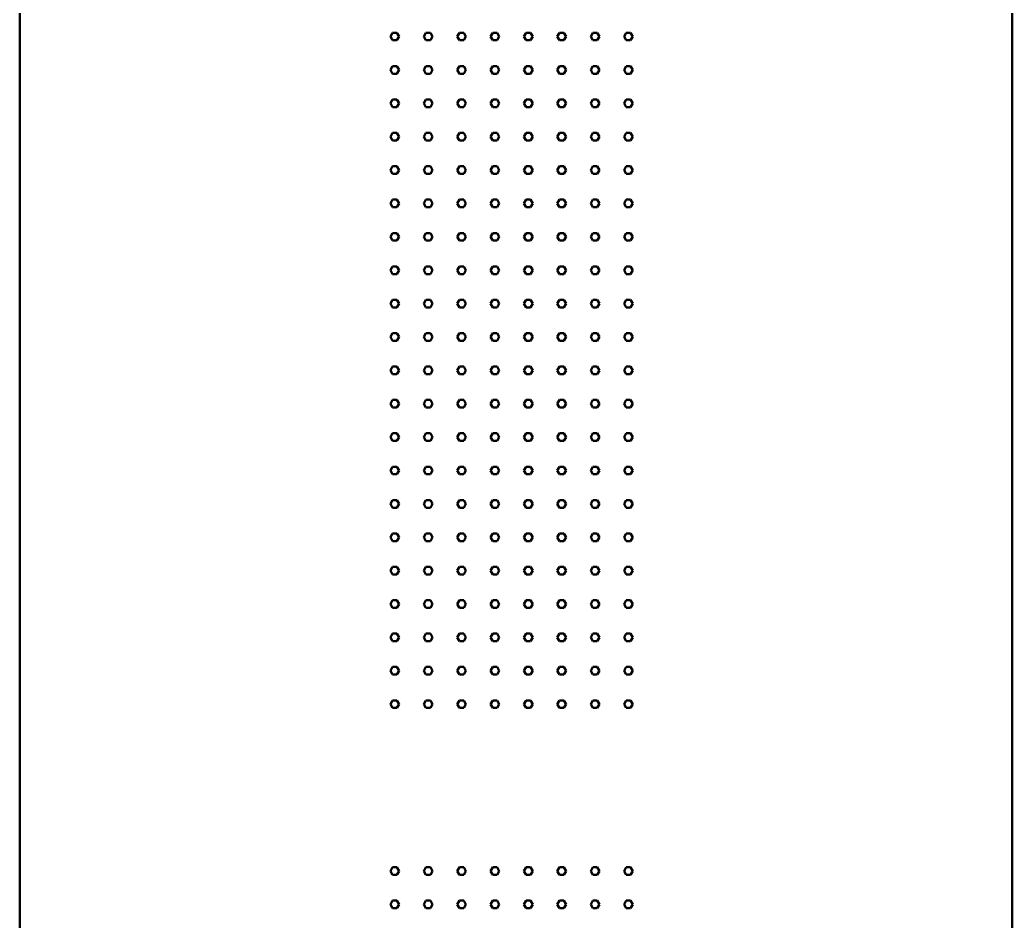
# Model space of a CAD drawing. Header units: millimetres. Extents: x 0 to 114, y -14 to 195.
# Drawn here: x 0 to 56.6, y 38.5 to 89.9 of the extents above; entities that cross this region are included whole.
import ezdxf

# ---------------------------------------------------------------- set-up
doc = ezdxf.new("R2010")
doc.units = ezdxf.units.MM
doc.layers.add('Visible (ANSI)', color=7, linetype='Continuous', lineweight=50)

msp = doc.modelspace()

# ---------------------------------------------------------------- linework, layer by layer
at = {"layer": 'Visible (ANSI)'}
for p, q in [((0, 10.298), (0, 194.422)), ((56.556, 194.422), (56.556, 10.298)), ((21.12, 88.927), (21.245, 89.143)), ((21.245, 88.711), (21.12, 88.927)), ((21.245, 89.143), (21.495, 89.143)), ((21.495, 89.143), (21.619, 88.927)), ((21.619, 88.927), (21.495, 88.711)), ((23.023, 88.927), (23.147, 89.143)), ((23.147, 88.711), (23.023, 88.927)), ((23.147, 89.143), (23.397, 89.143)), ((23.397, 89.143), (23.522, 88.927)), ((23.522, 88.927), (23.397, 88.711)), ((24.925, 88.927), (25.05, 89.143)), ((25.05, 88.711), (24.925, 88.927)), ((25.05, 89.143), (25.299, 89.143)), ((25.299, 89.143), (25.424, 88.927)), ((25.424, 88.927), (25.299, 88.711)), ((26.827, 88.927), (26.952, 89.143)), ((26.952, 88.711), (26.827, 88.927)), ((26.952, 89.143), (27.202, 89.143)), ((27.202, 89.143), (27.326, 88.927)), ((27.326, 88.927), (27.202, 88.711)), ((28.729, 88.927), (28.854, 89.143)), ((28.854, 88.711), (28.729, 88.927)), ((28.854, 89.143), (29.104, 89.143)), ((29.104, 89.143), (29.229, 88.927)), ((29.229, 88.927), (29.104, 88.711)), ((30.632, 88.927), (30.757, 89.143)), ((30.757, 88.711), (30.632, 88.927)), ((30.757, 89.143), (31.006, 89.143)), ((31.006, 89.143), (31.131, 88.927)), ((31.131, 88.927), (31.006, 88.711)), ((32.534, 88.927), (32.659, 89.143)), ((32.659, 88.711), (32.534, 88.927)), ((32.659, 89.143), (32.909, 89.143)), ((32.909, 89.143), (33.033, 88.927)), ((33.033, 88.927), (32.909, 88.711)), ((34.436, 88.927), (34.561, 89.143)), ((34.561, 88.711), (34.436, 88.927)), ((34.561, 89.143), (34.811, 89.143)), ((34.811, 89.143), (34.936, 88.927)), ((34.936, 88.927), (34.811, 88.711)), ((21.495, 88.711), (21.245, 88.711)), ((23.397, 88.711), (23.147, 88.711)), ((25.299, 88.711), (25.05, 88.711)), ((27.202, 88.711), (26.952, 88.711)), ((29.104, 88.711), (28.854, 88.711)), ((31.006, 88.711), (30.757, 88.711)), ((32.909, 88.711), (32.659, 88.711)), ((34.811, 88.711), (34.561, 88.711)), ((21.12, 87.025), (21.245, 87.241)), ((21.245, 87.241), (21.495, 87.241)), ((21.495, 87.241), (21.619, 87.025)), ((23.023, 87.025), (23.147, 87.241)), ((23.147, 87.241), (23.397, 87.241)), ((23.397, 87.241), (23.522, 87.025)), ((24.925, 87.025), (25.05, 87.241)), ((25.05, 87.241), (25.299, 87.241)), ((25.299, 87.241), (25.424, 87.025)), ((26.827, 87.025), (26.952, 87.241)), ((26.952, 87.241), (27.202, 87.241)), ((27.202, 87.241), (27.326, 87.025)), ((28.729, 87.025), (28.854, 87.241)), ((28.854, 87.241), (29.104, 87.241)), ((29.104, 87.241), (29.229, 87.025)), ((30.632, 87.025), (30.757, 87.241)), ((30.757, 87.241), (31.006, 87.241)), ((31.006, 87.241), (31.131, 87.025)), ((32.534, 87.025), (32.659, 87.241)), ((32.659, 87.241), (32.909, 87.241)), ((32.909, 87.241), (33.033, 87.025)), ((34.436, 87.025), (34.561, 87.241)), ((34.561, 87.241), (34.811, 87.241)), ((34.811, 87.241), (34.936, 87.025)), ((21.245, 86.808), (21.12, 87.025)), ((21.495, 86.808), (21.245, 86.808)), ((21.619, 87.025), (21.495, 86.808)), ((23.147, 86.808), (23.023, 87.025)), ((23.397, 86.808), (23.147, 86.808)), ((23.522, 87.025), (23.397, 86.808)), ((25.05, 86.808), (24.925, 87.025)), ((25.299, 86.808), (25.05, 86.808)), ((25.424, 87.025), (25.299, 86.808)), ((26.952, 86.808), (26.827, 87.025)), ((27.202, 86.808), (26.952, 86.808)), ((27.326, 87.025), (27.202, 86.808)), ((28.854, 86.808), (28.729, 87.025)), ((29.104, 86.808), (28.854, 86.808)), ((29.229, 87.025), (29.104, 86.808)), ((30.757, 86.808), (30.632, 87.025)), ((31.006, 86.808), (30.757, 86.808)), ((31.131, 87.025), (31.006, 86.808)), ((32.659, 86.808), (32.534, 87.025)), ((32.909, 86.808), (32.659, 86.808)), ((33.033, 87.025), (32.909, 86.808)), ((34.561, 86.808), (34.436, 87.025)), ((34.811, 86.808), (34.561, 86.808)), ((34.936, 87.025), (34.811, 86.808)), ((21.12, 85.122), (21.245, 85.338)), ((21.245, 84.906), (21.12, 85.122)), ((21.245, 85.338), (21.495, 85.338)), ((21.495, 84.906), (21.245, 84.906)), ((21.495, 85.338), (21.619, 85.122)), ((21.619, 85.122), (21.495, 84.906)), ((23.023, 85.122), (23.147, 85.338)), ((23.147, 84.906), (23.023, 85.122)), ((23.147, 85.338), (23.397, 85.338)), ((23.397, 84.906), (23.147, 84.906)), ((23.397, 85.338), (23.522, 85.122)), ((23.522, 85.122), (23.397, 84.906)), ((24.925, 85.122), (25.05, 85.338)), ((25.05, 84.906), (24.925, 85.122)), ((25.05, 85.338), (25.299, 85.338)), ((25.299, 84.906), (25.05, 84.906)), ((25.299, 85.338), (25.424, 85.122)), ((25.424, 85.122), (25.299, 84.906)), ((26.827, 85.122), (26.952, 85.338)), ((26.952, 84.906), (26.827, 85.122)), ((26.952, 85.338), (27.202, 85.338)), ((27.202, 84.906), (26.952, 84.906)), ((27.202, 85.338), (27.326, 85.122)), ((27.326, 85.122), (27.202, 84.906)), ((28.729, 85.122), (28.854, 85.338)), ((28.854, 84.906), (28.729, 85.122)), ((28.854, 85.338), (29.104, 85.338)), ((29.104, 84.906), (28.854, 84.906)), ((29.104, 85.338), (29.229, 85.122)), ((29.229, 85.122), (29.104, 84.906)), ((30.632, 85.122), (30.757, 85.338)), ((30.757, 84.906), (30.632, 85.122)), ((30.757, 85.338), (31.006, 85.338)), ((31.006, 84.906), (30.757, 84.906)), ((31.006, 85.338), (31.131, 85.122)), ((31.131, 85.122), (31.006, 84.906)), ((32.534, 85.122), (32.659, 85.338)), ((32.659, 84.906), (32.534, 85.122)), ((32.659, 85.338), (32.909, 85.338)), ((32.909, 84.906), (32.659, 84.906)), ((32.909, 85.338), (33.033, 85.122)), ((33.033, 85.122), (32.909, 84.906)), ((34.436, 85.122), (34.561, 85.338)), ((34.561, 84.906), (34.436, 85.122)), ((34.561, 85.338), (34.811, 85.338)), ((34.811, 84.906), (34.561, 84.906)), ((34.811, 85.338), (34.936, 85.122)), ((34.936, 85.122), (34.811, 84.906)), ((21.12, 83.22), (21.245, 83.436)), ((21.245, 83.004), (21.12, 83.22)), ((21.245, 83.436), (21.495, 83.436)), ((21.495, 83.436), (21.619, 83.22)), ((21.619, 83.22), (21.495, 83.004)), ((23.023, 83.22), (23.147, 83.436)), ((23.147, 83.004), (23.023, 83.22)), ((23.147, 83.436), (23.397, 83.436)), ((23.397, 83.436), (23.522, 83.22)), ((23.522, 83.22), (23.397, 83.004)), ((24.925, 83.22), (25.05, 83.436)), ((25.05, 83.004), (24.925, 83.22)), ((25.05, 83.436), (25.299, 83.436)), ((25.299, 83.436), (25.424, 83.22)), ((25.424, 83.22), (25.299, 83.004)), ((26.827, 83.22), (26.952, 83.436)), ((26.952, 83.004), (26.827, 83.22)), ((26.952, 83.436), (27.202, 83.436)), ((27.202, 83.436), (27.326, 83.22)), ((27.326, 83.22), (27.202, 83.004)), ((28.729, 83.22), (28.854, 83.436)), ((28.854, 83.004), (28.729, 83.22)), ((28.854, 83.436), (29.104, 83.436)), ((29.104, 83.436), (29.229, 83.22)), ((29.229, 83.22), (29.104, 83.004)), ((30.632, 83.22), (30.757, 83.436)), ((30.757, 83.004), (30.632, 83.22)), ((30.757, 83.436), (31.006, 83.436)), ((31.006, 83.436), (31.131, 83.22)), ((31.131, 83.22), (31.006, 83.004)), ((32.534, 83.22), (32.659, 83.436)), ((32.659, 83.004), (32.534, 83.22)), ((32.659, 83.436), (32.909, 83.436)), ((32.909, 83.436), (33.033, 83.22)), ((33.033, 83.22), (32.909, 83.004)), ((34.436, 83.22), (34.561, 83.436)), ((34.561, 83.004), (34.436, 83.22)), ((34.561, 83.436), (34.811, 83.436)), ((34.811, 83.436), (34.936, 83.22)), ((34.936, 83.22), (34.811, 83.004)), ((21.495, 83.004), (21.245, 83.004)), ((23.397, 83.004), (23.147, 83.004)), ((25.299, 83.004), (25.05, 83.004)), ((27.202, 83.004), (26.952, 83.004)), ((29.104, 83.004), (28.854, 83.004)), ((31.006, 83.004), (30.757, 83.004)), ((32.909, 83.004), (32.659, 83.004)), ((34.811, 83.004), (34.561, 83.004)), ((21.12, 81.318), (21.245, 81.534)), ((21.245, 81.534), (21.495, 81.534)), ((21.495, 81.534), (21.619, 81.318)), ((23.023, 81.318), (23.147, 81.534)), ((23.147, 81.534), (23.397, 81.534)), ((23.397, 81.534), (23.522, 81.318)), ((24.925, 81.318), (25.05, 81.534)), ((25.05, 81.534), (25.299, 81.534)), ((25.299, 81.534), (25.424, 81.318)), ((26.827, 81.318), (26.952, 81.534)), ((26.952, 81.534), (27.202, 81.534)), ((27.202, 81.534), (27.326, 81.318)), ((28.729, 81.318), (28.854, 81.534)), ((28.854, 81.534), (29.104, 81.534)), ((29.104, 81.534), (29.229, 81.318)), ((30.632, 81.318), (30.757, 81.534)), ((30.757, 81.534), (31.006, 81.534)), ((31.006, 81.534), (31.131, 81.318)), ((32.534, 81.318), (32.659, 81.534)), ((32.659, 81.534), (32.909, 81.534)), ((32.909, 81.534), (33.033, 81.318)), ((34.436, 81.318), (34.561, 81.534)), ((34.561, 81.534), (34.811, 81.534)), ((34.811, 81.534), (34.936, 81.318)), ((21.245, 81.101), (21.12, 81.318)), ((21.495, 81.101), (21.245, 81.101)), ((21.619, 81.318), (21.495, 81.101)), ((23.147, 81.101), (23.023, 81.318)), ((23.397, 81.101), (23.147, 81.101)), ((23.522, 81.318), (23.397, 81.101)), ((25.05, 81.101), (24.925, 81.318)), ((25.299, 81.101), (25.05, 81.101)), ((25.424, 81.318), (25.299, 81.101)), ((26.952, 81.101), (26.827, 81.318)), ((27.202, 81.101), (26.952, 81.101)), ((27.326, 81.318), (27.202, 81.101)), ((28.854, 81.101), (28.729, 81.318)), ((29.104, 81.101), (28.854, 81.101)), ((29.229, 81.318), (29.104, 81.101)), ((30.757, 81.101), (30.632, 81.318)), ((31.006, 81.101), (30.757, 81.101)), ((31.131, 81.318), (31.006, 81.101)), ((32.659, 81.101), (32.534, 81.318)), ((32.909, 81.101), (32.659, 81.101)), ((33.033, 81.318), (32.909, 81.101)), ((34.561, 81.101), (34.436, 81.318)), ((34.811, 81.101), (34.561, 81.101)), ((34.936, 81.318), (34.811, 81.101)), ((21.12, 79.415), (21.245, 79.632)), ((21.245, 79.199), (21.12, 79.415)), ((21.245, 79.632), (21.495, 79.632)), ((21.495, 79.199), (21.245, 79.199)), ((21.495, 79.632), (21.619, 79.415)), ((21.619, 79.415), (21.495, 79.199)), ((23.023, 79.415), (23.147, 79.632)), ((23.147, 79.199), (23.023, 79.415)), ((23.147, 79.632), (23.397, 79.632)), ((23.397, 79.199), (23.147, 79.199)), ((23.397, 79.632), (23.522, 79.415)), ((23.522, 79.415), (23.397, 79.199)), ((24.925, 79.415), (25.05, 79.632)), ((25.05, 79.199), (24.925, 79.415)), ((25.05, 79.632), (25.299, 79.632)), ((25.299, 79.199), (25.05, 79.199)), ((25.299, 79.632), (25.424, 79.415)), ((25.424, 79.415), (25.299, 79.199)), ((26.827, 79.415), (26.952, 79.632)), ((26.952, 79.199), (26.827, 79.415)), ((26.952, 79.632), (27.202, 79.632)), ((27.202, 79.199), (26.952, 79.199)), ((27.202, 79.632), (27.326, 79.415)), ((27.326, 79.415), (27.202, 79.199)), ((28.729, 79.415), (28.854, 79.632)), ((28.854, 79.199), (28.729, 79.415)), ((28.854, 79.632), (29.104, 79.632)), ((29.104, 79.199), (28.854, 79.199)), ((29.104, 79.632), (29.229, 79.415)), ((29.229, 79.415), (29.104, 79.199)), ((30.632, 79.415), (30.757, 79.632)), ((30.757, 79.199), (30.632, 79.415)), ((30.757, 79.632), (31.006, 79.632)), ((31.006, 79.199), (30.757, 79.199)), ((31.006, 79.632), (31.131, 79.415)), ((31.131, 79.415), (31.006, 79.199)), ((32.534, 79.415), (32.659, 79.632)), ((32.659, 79.199), (32.534, 79.415)), ((32.659, 79.632), (32.909, 79.632)), ((32.909, 79.199), (32.659, 79.199)), ((32.909, 79.632), (33.033, 79.415)), ((33.033, 79.415), (32.909, 79.199)), ((34.436, 79.415), (34.561, 79.632)), ((34.561, 79.199), (34.436, 79.415)), ((34.561, 79.632), (34.811, 79.632)), ((34.811, 79.199), (34.561, 79.199)), ((34.811, 79.632), (34.936, 79.415)), ((34.936, 79.415), (34.811, 79.199)), ((21.12, 77.513), (21.245, 77.729)), ((21.245, 77.297), (21.12, 77.513)), ((21.245, 77.729), (21.495, 77.729)), ((21.495, 77.729), (21.619, 77.513)), ((21.619, 77.513), (21.495, 77.297)), ((23.023, 77.513), (23.147, 77.729)), ((23.147, 77.297), (23.023, 77.513)), ((23.147, 77.729), (23.397, 77.729)), ((23.397, 77.729), (23.522, 77.513)), ((23.522, 77.513), (23.397, 77.297)), ((24.925, 77.513), (25.05, 77.729)), ((25.05, 77.297), (24.925, 77.513)), ((25.05, 77.729), (25.299, 77.729)), ((25.299, 77.729), (25.424, 77.513)), ((25.424, 77.513), (25.299, 77.297)), ((26.827, 77.513), (26.952, 77.729)), ((26.952, 77.297), (26.827, 77.513)), ((26.952, 77.729), (27.202, 77.729)), ((27.202, 77.729), (27.326, 77.513)), ((27.326, 77.513), (27.202, 77.297)), ((28.729, 77.513), (28.854, 77.729)), ((28.854, 77.297), (28.729, 77.513)), ((28.854, 77.729), (29.104, 77.729)), ((29.104, 77.729), (29.229, 77.513)), ((29.229, 77.513), (29.104, 77.297)), ((30.632, 77.513), (30.757, 77.729)), ((30.757, 77.297), (30.632, 77.513)), ((30.757, 77.729), (31.006, 77.729)), ((31.006, 77.729), (31.131, 77.513)), ((31.131, 77.513), (31.006, 77.297)), ((32.534, 77.513), (32.659, 77.729)), ((32.659, 77.297), (32.534, 77.513)), ((32.659, 77.729), (32.909, 77.729)), ((32.909, 77.729), (33.033, 77.513)), ((33.033, 77.513), (32.909, 77.297)), ((34.436, 77.513), (34.561, 77.729)), ((34.561, 77.297), (34.436, 77.513)), ((34.561, 77.729), (34.811, 77.729)), ((34.811, 77.729), (34.936, 77.513)), ((34.936, 77.513), (34.811, 77.297)), ((21.495, 77.297), (21.245, 77.297)), ((23.397, 77.297), (23.147, 77.297)), ((25.299, 77.297), (25.05, 77.297)), ((27.202, 77.297), (26.952, 77.297)), ((29.104, 77.297), (28.854, 77.297)), ((31.006, 77.297), (30.757, 77.297)), ((32.909, 77.297), (32.659, 77.297)), ((34.811, 77.297), (34.561, 77.297)), ((21.12, 75.611), (21.245, 75.827)), ((21.245, 75.827), (21.495, 75.827)), ((21.495, 75.827), (21.619, 75.611)), ((23.023, 75.611), (23.147, 75.827)), ((23.147, 75.827), (23.397, 75.827)), ((23.397, 75.827), (23.522, 75.611)), ((24.925, 75.611), (25.05, 75.827)), ((25.05, 75.827), (25.299, 75.827)), ((25.299, 75.827), (25.424, 75.611)), ((26.827, 75.611), (26.952, 75.827)), ((26.952, 75.827), (27.202, 75.827)), ((27.202, 75.827), (27.326, 75.611)), ((28.729, 75.611), (28.854, 75.827)), ((28.854, 75.827), (29.104, 75.827)), ((29.104, 75.827), (29.229, 75.611)), ((30.632, 75.611), (30.757, 75.827)), ((30.757, 75.827), (31.006, 75.827)), ((31.006, 75.827), (31.131, 75.611)), ((32.534, 75.611), (32.659, 75.827)), ((32.659, 75.827), (32.909, 75.827)), ((32.909, 75.827), (33.033, 75.611)), ((34.436, 75.611), (34.561, 75.827)), ((34.561, 75.827), (34.811, 75.827)), ((34.811, 75.827), (34.936, 75.611)), ((21.245, 75.394), (21.12, 75.611)), ((21.495, 75.394), (21.245, 75.394)), ((21.619, 75.611), (21.495, 75.394)), ((23.147, 75.394), (23.023, 75.611)), ((23.397, 75.394), (23.147, 75.394)), ((23.522, 75.611), (23.397, 75.394)), ((25.05, 75.394), (24.925, 75.611)), ((25.299, 75.394), (25.05, 75.394)), ((25.424, 75.611), (25.299, 75.394)), ((26.952, 75.394), (26.827, 75.611)), ((27.202, 75.394), (26.952, 75.394)), ((27.326, 75.611), (27.202, 75.394)), ((28.854, 75.394), (28.729, 75.611)), ((29.104, 75.394), (28.854, 75.394)), ((29.229, 75.611), (29.104, 75.394)), ((30.757, 75.394), (30.632, 75.611)), ((31.006, 75.394), (30.757, 75.394)), ((31.131, 75.611), (31.006, 75.394)), ((32.659, 75.394), (32.534, 75.611)), ((32.909, 75.394), (32.659, 75.394)), ((33.033, 75.611), (32.909, 75.394)), ((34.561, 75.394), (34.436, 75.611)), ((34.811, 75.394), (34.561, 75.394)), ((34.936, 75.611), (34.811, 75.394)), ((21.12, 73.708), (21.245, 73.925)), ((21.245, 73.492), (21.12, 73.708)), ((21.245, 73.925), (21.495, 73.925)), ((21.495, 73.925), (21.619, 73.708)), ((21.619, 73.708), (21.495, 73.492)), ((23.023, 73.708), (23.147, 73.925)), ((23.147, 73.492), (23.023, 73.708)), ((23.147, 73.925), (23.397, 73.925)), ((23.397, 73.925), (23.522, 73.708)), ((23.522, 73.708), (23.397, 73.492)), ((24.925, 73.708), (25.05, 73.925)), ((25.05, 73.492), (24.925, 73.708)), ((25.05, 73.925), (25.299, 73.925)), ((25.299, 73.925), (25.424, 73.708)), ((25.424, 73.708), (25.299, 73.492)), ((26.827, 73.708), (26.952, 73.925)), ((26.952, 73.492), (26.827, 73.708)), ((26.952, 73.925), (27.202, 73.925)), ((27.202, 73.925), (27.326, 73.708)), ((27.326, 73.708), (27.202, 73.492)), ((28.729, 73.708), (28.854, 73.925)), ((28.854, 73.492), (28.729, 73.708)), ((28.854, 73.925), (29.104, 73.925)), ((29.104, 73.925), (29.229, 73.708)), ((29.229, 73.708), (29.104, 73.492)), ((30.632, 73.708), (30.757, 73.925)), ((30.757, 73.492), (30.632, 73.708)), ((30.757, 73.925), (31.006, 73.925)), ((31.006, 73.925), (31.131, 73.708)), ((31.131, 73.708), (31.006, 73.492)), ((32.534, 73.708), (32.659, 73.925)), ((32.659, 73.492), (32.534, 73.708)), ((32.659, 73.925), (32.909, 73.925)), ((32.909, 73.925), (33.033, 73.708)), ((33.033, 73.708), (32.909, 73.492)), ((34.436, 73.708), (34.561, 73.925)), ((34.561, 73.492), (34.436, 73.708)), ((34.561, 73.925), (34.811, 73.925)), ((34.811, 73.925), (34.936, 73.708)), ((34.936, 73.708), (34.811, 73.492)), ((21.495, 73.492), (21.245, 73.492)), ((23.397, 73.492), (23.147, 73.492)), ((25.299, 73.492), (25.05, 73.492)), ((27.202, 73.492), (26.952, 73.492)), ((29.104, 73.492), (28.854, 73.492)), ((31.006, 73.492), (30.757, 73.492)), ((32.909, 73.492), (32.659, 73.492)), ((34.811, 73.492), (34.561, 73.492)), ((21.12, 71.806), (21.245, 72.022)), ((21.245, 72.022), (21.495, 72.022)), ((21.495, 72.022), (21.619, 71.806)), ((23.023, 71.806), (23.147, 72.022)), ((23.147, 72.022), (23.397, 72.022)), ((23.397, 72.022), (23.522, 71.806)), ((24.925, 71.806), (25.05, 72.022)), ((25.05, 72.022), (25.299, 72.022)), ((25.299, 72.022), (25.424, 71.806)), ((26.827, 71.806), (26.952, 72.022)), ((26.952, 72.022), (27.202, 72.022)), ((27.202, 72.022), (27.326, 71.806)), ((28.729, 71.806), (28.854, 72.022)), ((28.854, 72.022), (29.104, 72.022)), ((29.104, 72.022), (29.229, 71.806)), ((30.632, 71.806), (30.757, 72.022)), ((30.757, 72.022), (31.006, 72.022)), ((31.006, 72.022), (31.131, 71.806)), ((32.534, 71.806), (32.659, 72.022)), ((32.659, 72.022), (32.909, 72.022)), ((32.909, 72.022), (33.033, 71.806)), ((34.436, 71.806), (34.561, 72.022)), ((34.561, 72.022), (34.811, 72.022)), ((34.811, 72.022), (34.936, 71.806)), ((21.245, 71.59), (21.12, 71.806)), ((21.495, 71.59), (21.245, 71.59)), ((21.619, 71.806), (21.495, 71.59)), ((23.147, 71.59), (23.023, 71.806)), ((23.397, 71.59), (23.147, 71.59)), ((23.522, 71.806), (23.397, 71.59)), ((25.05, 71.59), (24.925, 71.806)), ((25.299, 71.59), (25.05, 71.59)), ((25.424, 71.806), (25.299, 71.59)), ((26.952, 71.59), (26.827, 71.806)), ((27.202, 71.59), (26.952, 71.59)), ((27.326, 71.806), (27.202, 71.59)), ((28.854, 71.59), (28.729, 71.806)), ((29.104, 71.59), (28.854, 71.59)), ((29.229, 71.806), (29.104, 71.59)), ((30.757, 71.59), (30.632, 71.806)), ((31.006, 71.59), (30.757, 71.59)), ((31.131, 71.806), (31.006, 71.59)), ((32.659, 71.59), (32.534, 71.806)), ((32.909, 71.59), (32.659, 71.59)), ((33.033, 71.806), (32.909, 71.59)), ((34.561, 71.59), (34.436, 71.806)), ((34.811, 71.59), (34.561, 71.59)), ((34.936, 71.806), (34.811, 71.59)), ((21.12, 69.904), (21.245, 70.12)), ((21.245, 69.688), (21.12, 69.904)), ((21.245, 70.12), (21.495, 70.12)), ((21.495, 69.688), (21.245, 69.688)), ((21.495, 70.12), (21.619, 69.904)), ((21.619, 69.904), (21.495, 69.688)), ((23.023, 69.904), (23.147, 70.12)), ((23.147, 69.688), (23.023, 69.904)), ((23.147, 70.12), (23.397, 70.12)), ((23.397, 69.688), (23.147, 69.688)), ((23.397, 70.12), (23.522, 69.904)), ((23.522, 69.904), (23.397, 69.688)), ((24.925, 69.904), (25.05, 70.12)), ((25.05, 69.688), (24.925, 69.904)), ((25.05, 70.12), (25.299, 70.12)), ((25.299, 69.688), (25.05, 69.688)), ((25.299, 70.12), (25.424, 69.904)), ((25.424, 69.904), (25.299, 69.688)), ((26.827, 69.904), (26.952, 70.12)), ((26.952, 69.688), (26.827, 69.904)), ((26.952, 70.12), (27.202, 70.12)), ((27.202, 69.688), (26.952, 69.688)), ((27.202, 70.12), (27.326, 69.904)), ((27.326, 69.904), (27.202, 69.688)), ((28.729, 69.904), (28.854, 70.12)), ((28.854, 69.688), (28.729, 69.904)), ((28.854, 70.12), (29.104, 70.12)), ((29.104, 69.688), (28.854, 69.688)), ((29.104, 70.12), (29.229, 69.904)), ((29.229, 69.904), (29.104, 69.688)), ((30.632, 69.904), (30.757, 70.12)), ((30.757, 69.688), (30.632, 69.904)), ((30.757, 70.12), (31.006, 70.12)), ((31.006, 69.688), (30.757, 69.688)), ((31.006, 70.12), (31.131, 69.904)), ((31.131, 69.904), (31.006, 69.688)), ((32.534, 69.904), (32.659, 70.12)), ((32.659, 69.688), (32.534, 69.904)), ((32.659, 70.12), (32.909, 70.12)), ((32.909, 69.688), (32.659, 69.688)), ((32.909, 70.12), (33.033, 69.904)), ((33.033, 69.904), (32.909, 69.688)), ((34.436, 69.904), (34.561, 70.12)), ((34.561, 69.688), (34.436, 69.904)), ((34.561, 70.12), (34.811, 70.12)), ((34.811, 69.688), (34.561, 69.688)), ((34.811, 70.12), (34.936, 69.904)), ((34.936, 69.904), (34.811, 69.688)), ((21.12, 68.001), (21.245, 68.218)), ((21.245, 67.785), (21.12, 68.001)), ((21.245, 68.218), (21.495, 68.218)), ((21.495, 68.218), (21.619, 68.001)), ((21.619, 68.001), (21.495, 67.785)), ((23.023, 68.001), (23.147, 68.218)), ((23.147, 67.785), (23.023, 68.001)), ((23.147, 68.218), (23.397, 68.218)), ((23.397, 68.218), (23.522, 68.001)), ((23.522, 68.001), (23.397, 67.785)), ((24.925, 68.001), (25.05, 68.218)), ((25.05, 67.785), (24.925, 68.001)), ((25.05, 68.218), (25.299, 68.218)), ((25.299, 68.218), (25.424, 68.001)), ((25.424, 68.001), (25.299, 67.785)), ((26.827, 68.001), (26.952, 68.218)), ((26.952, 67.785), (26.827, 68.001)), ((26.952, 68.218), (27.202, 68.218)), ((27.202, 68.218), (27.326, 68.001)), ((27.326, 68.001), (27.202, 67.785)), ((28.729, 68.001), (28.854, 68.218)), ((28.854, 67.785), (28.729, 68.001)), ((28.854, 68.218), (29.104, 68.218)), ((29.104, 68.218), (29.229, 68.001)), ((29.229, 68.001), (29.104, 67.785)), ((30.632, 68.001), (30.757, 68.218)), ((30.757, 67.785), (30.632, 68.001)), ((30.757, 68.218), (31.006, 68.218)), ((31.006, 68.218), (31.131, 68.001)), ((31.131, 68.001), (31.006, 67.785)), ((32.534, 68.001), (32.659, 68.218)), ((32.659, 67.785), (32.534, 68.001)), ((32.659, 68.218), (32.909, 68.218)), ((32.909, 68.218), (33.033, 68.001)), ((33.033, 68.001), (32.909, 67.785)), ((34.436, 68.001), (34.561, 68.218)), ((34.561, 67.785), (34.436, 68.001)), ((34.561, 68.218), (34.811, 68.218)), ((34.811, 68.218), (34.936, 68.001)), ((34.936, 68.001), (34.811, 67.785)), ((21.495, 67.785), (21.245, 67.785)), ((23.397, 67.785), (23.147, 67.785)), ((25.299, 67.785), (25.05, 67.785)), ((27.202, 67.785), (26.952, 67.785)), ((29.104, 67.785), (28.854, 67.785)), ((31.006, 67.785), (30.757, 67.785)), ((32.909, 67.785), (32.659, 67.785)), ((34.811, 67.785), (34.561, 67.785)), ((21.12, 66.099), (21.245, 66.315)), ((21.245, 66.315), (21.495, 66.315)), ((21.495, 66.315), (21.619, 66.099)), ((23.023, 66.099), (23.147, 66.315)), ((23.147, 66.315), (23.397, 66.315)), ((23.397, 66.315), (23.522, 66.099)), ((24.925, 66.099), (25.05, 66.315)), ((25.05, 66.315), (25.299, 66.315)), ((25.299, 66.315), (25.424, 66.099)), ((26.827, 66.099), (26.952, 66.315)), ((26.952, 66.315), (27.202, 66.315)), ((27.202, 66.315), (27.326, 66.099)), ((28.729, 66.099), (28.854, 66.315)), ((28.854, 66.315), (29.104, 66.315)), ((29.104, 66.315), (29.229, 66.099)), ((30.632, 66.099), (30.757, 66.315)), ((30.757, 66.315), (31.006, 66.315)), ((31.006, 66.315), (31.131, 66.099)), ((32.534, 66.099), (32.659, 66.315)), ((32.659, 66.315), (32.909, 66.315)), ((32.909, 66.315), (33.033, 66.099)), ((34.436, 66.099), (34.561, 66.315)), ((34.561, 66.315), (34.811, 66.315)), ((34.811, 66.315), (34.936, 66.099)), ((21.245, 65.883), (21.12, 66.099)), ((21.495, 65.883), (21.245, 65.883)), ((21.619, 66.099), (21.495, 65.883)), ((23.147, 65.883), (23.023, 66.099)), ((23.397, 65.883), (23.147, 65.883)), ((23.522, 66.099), (23.397, 65.883)), ((25.05, 65.883), (24.925, 66.099)), ((25.299, 65.883), (25.05, 65.883)), ((25.424, 66.099), (25.299, 65.883)), ((26.952, 65.883), (26.827, 66.099)), ((27.202, 65.883), (26.952, 65.883)), ((27.326, 66.099), (27.202, 65.883)), ((28.854, 65.883), (28.729, 66.099)), ((29.104, 65.883), (28.854, 65.883)), ((29.229, 66.099), (29.104, 65.883)), ((30.757, 65.883), (30.632, 66.099)), ((31.006, 65.883), (30.757, 65.883)), ((31.131, 66.099), (31.006, 65.883)), ((32.659, 65.883), (32.534, 66.099)), ((32.909, 65.883), (32.659, 65.883)), ((33.033, 66.099), (32.909, 65.883)), ((34.561, 65.883), (34.436, 66.099)), ((34.811, 65.883), (34.561, 65.883)), ((34.936, 66.099), (34.811, 65.883)), ((21.12, 64.197), (21.245, 64.413)), ((21.245, 63.981), (21.12, 64.197)), ((21.245, 64.413), (21.495, 64.413)), ((21.495, 63.981), (21.245, 63.981)), ((21.495, 64.413), (21.619, 64.197)), ((21.619, 64.197), (21.495, 63.981)), ((23.023, 64.197), (23.147, 64.413)), ((23.147, 63.981), (23.023, 64.197)), ((23.147, 64.413), (23.397, 64.413)), ((23.397, 63.981), (23.147, 63.981)), ((23.397, 64.413), (23.522, 64.197)), ((23.522, 64.197), (23.397, 63.981)), ((24.925, 64.197), (25.05, 64.413)), ((25.05, 63.981), (24.925, 64.197)), ((25.05, 64.413), (25.299, 64.413)), ((25.299, 63.981), (25.05, 63.981)), ((25.299, 64.413), (25.424, 64.197)), ((25.424, 64.197), (25.299, 63.981)), ((26.827, 64.197), (26.952, 64.413)), ((26.952, 63.981), (26.827, 64.197)), ((26.952, 64.413), (27.202, 64.413)), ((27.202, 63.981), (26.952, 63.981)), ((27.202, 64.413), (27.326, 64.197)), ((27.326, 64.197), (27.202, 63.981)), ((28.729, 64.197), (28.854, 64.413)), ((28.854, 63.981), (28.729, 64.197)), ((28.854, 64.413), (29.104, 64.413)), ((29.104, 63.981), (28.854, 63.981)), ((29.104, 64.413), (29.229, 64.197)), ((29.229, 64.197), (29.104, 63.981)), ((30.632, 64.197), (30.757, 64.413)), ((30.757, 63.981), (30.632, 64.197)), ((30.757, 64.413), (31.006, 64.413)), ((31.006, 63.981), (30.757, 63.981)), ((31.006, 64.413), (31.131, 64.197)), ((31.131, 64.197), (31.006, 63.981)), ((32.534, 64.197), (32.659, 64.413)), ((32.659, 63.981), (32.534, 64.197)), ((32.659, 64.413), (32.909, 64.413)), ((32.909, 63.981), (32.659, 63.981)), ((32.909, 64.413), (33.033, 64.197)), ((33.033, 64.197), (32.909, 63.981)), ((34.436, 64.197), (34.561, 64.413)), ((34.561, 63.981), (34.436, 64.197)), ((34.561, 64.413), (34.811, 64.413)), ((34.811, 63.981), (34.561, 63.981)), ((34.811, 64.413), (34.936, 64.197)), ((34.936, 64.197), (34.811, 63.981)), ((21.12, 62.294), (21.245, 62.511)), ((21.245, 62.078), (21.12, 62.294)), ((21.245, 62.511), (21.495, 62.511)), ((21.495, 62.511), (21.619, 62.294)), ((21.619, 62.294), (21.495, 62.078)), ((23.023, 62.294), (23.147, 62.511)), ((23.147, 62.078), (23.023, 62.294)), ((23.147, 62.511), (23.397, 62.511)), ((23.397, 62.511), (23.522, 62.294)), ((23.522, 62.294), (23.397, 62.078)), ((24.925, 62.294), (25.05, 62.511)), ((25.05, 62.078), (24.925, 62.294)), ((25.05, 62.511), (25.299, 62.511)), ((25.299, 62.511), (25.424, 62.294)), ((25.424, 62.294), (25.299, 62.078)), ((26.827, 62.294), (26.952, 62.511)), ((26.952, 62.078), (26.827, 62.294)), ((26.952, 62.511), (27.202, 62.511)), ((27.202, 62.511), (27.326, 62.294)), ((27.326, 62.294), (27.202, 62.078)), ((28.729, 62.294), (28.854, 62.511)), ((28.854, 62.078), (28.729, 62.294)), ((28.854, 62.511), (29.104, 62.511)), ((29.104, 62.511), (29.229, 62.294)), ((29.229, 62.294), (29.104, 62.078)), ((30.632, 62.294), (30.757, 62.511)), ((30.757, 62.078), (30.632, 62.294)), ((30.757, 62.511), (31.006, 62.511)), ((31.006, 62.511), (31.131, 62.294)), ((31.131, 62.294), (31.006, 62.078)), ((32.534, 62.294), (32.659, 62.511)), ((32.659, 62.078), (32.534, 62.294)), ((32.659, 62.511), (32.909, 62.511)), ((32.909, 62.511), (33.033, 62.294)), ((33.033, 62.294), (32.909, 62.078)), ((34.436, 62.294), (34.561, 62.511)), ((34.561, 62.078), (34.436, 62.294)), ((34.561, 62.511), (34.811, 62.511)), ((34.811, 62.511), (34.936, 62.294)), ((34.936, 62.294), (34.811, 62.078)), ((21.495, 62.078), (21.245, 62.078)), ((23.397, 62.078), (23.147, 62.078)), ((25.299, 62.078), (25.05, 62.078)), ((27.202, 62.078), (26.952, 62.078)), ((29.104, 62.078), (28.854, 62.078)), ((31.006, 62.078), (30.757, 62.078)), ((32.909, 62.078), (32.659, 62.078)), ((34.811, 62.078), (34.561, 62.078)), ((21.12, 60.392), (21.245, 60.608)), ((21.245, 60.608), (21.495, 60.608)), ((21.495, 60.608), (21.619, 60.392)), ((23.023, 60.392), (23.147, 60.608)), ((23.147, 60.608), (23.397, 60.608)), ((23.397, 60.608), (23.522, 60.392)), ((24.925, 60.392), (25.05, 60.608)), ((25.05, 60.608), (25.299, 60.608)), ((25.299, 60.608), (25.424, 60.392)), ((26.827, 60.392), (26.952, 60.608)), ((26.952, 60.608), (27.202, 60.608)), ((27.202, 60.608), (27.326, 60.392)), ((28.729, 60.392), (28.854, 60.608)), ((28.854, 60.608), (29.104, 60.608)), ((29.104, 60.608), (29.229, 60.392)), ((30.632, 60.392), (30.757, 60.608)), ((30.757, 60.608), (31.006, 60.608)), ((31.006, 60.608), (31.131, 60.392)), ((32.534, 60.392), (32.659, 60.608)), ((32.659, 60.608), (32.909, 60.608)), ((32.909, 60.608), (33.033, 60.392)), ((34.436, 60.392), (34.561, 60.608)), ((34.561, 60.608), (34.811, 60.608)), ((34.811, 60.608), (34.936, 60.392)), ((21.245, 60.176), (21.12, 60.392)), ((21.495, 60.176), (21.245, 60.176)), ((21.619, 60.392), (21.495, 60.176)), ((23.147, 60.176), (23.023, 60.392)), ((23.397, 60.176), (23.147, 60.176)), ((23.522, 60.392), (23.397, 60.176)), ((25.05, 60.176), (24.925, 60.392)), ((25.299, 60.176), (25.05, 60.176)), ((25.424, 60.392), (25.299, 60.176)), ((26.952, 60.176), (26.827, 60.392)), ((27.202, 60.176), (26.952, 60.176)), ((27.326, 60.392), (27.202, 60.176)), ((28.854, 60.176), (28.729, 60.392)), ((29.104, 60.176), (28.854, 60.176)), ((29.229, 60.392), (29.104, 60.176)), ((30.757, 60.176), (30.632, 60.392)), ((31.006, 60.176), (30.757, 60.176)), ((31.131, 60.392), (31.006, 60.176)), ((32.659, 60.176), (32.534, 60.392)), ((32.909, 60.176), (32.659, 60.176)), ((33.033, 60.392), (32.909, 60.176)), ((34.561, 60.176), (34.436, 60.392)), ((34.811, 60.176), (34.561, 60.176)), ((34.936, 60.392), (34.811, 60.176)), ((21.12, 58.49), (21.245, 58.706)), ((21.245, 58.274), (21.12, 58.49)), ((21.245, 58.706), (21.495, 58.706)), ((21.495, 58.274), (21.245, 58.274)), ((21.495, 58.706), (21.619, 58.49)), ((21.619, 58.49), (21.495, 58.274)), ((23.023, 58.49), (23.147, 58.706)), ((23.147, 58.274), (23.023, 58.49)), ((23.147, 58.706), (23.397, 58.706)), ((23.397, 58.274), (23.147, 58.274)), ((23.397, 58.706), (23.522, 58.49)), ((23.522, 58.49), (23.397, 58.274)), ((24.925, 58.49), (25.05, 58.706)), ((25.05, 58.274), (24.925, 58.49)), ((25.05, 58.706), (25.299, 58.706)), ((25.299, 58.274), (25.05, 58.274)), ((25.299, 58.706), (25.424, 58.49)), ((25.424, 58.49), (25.299, 58.274)), ((26.827, 58.49), (26.952, 58.706)), ((26.952, 58.274), (26.827, 58.49)), ((26.952, 58.706), (27.202, 58.706)), ((27.202, 58.274), (26.952, 58.274)), ((27.202, 58.706), (27.326, 58.49)), ((27.326, 58.49), (27.202, 58.274)), ((28.729, 58.49), (28.854, 58.706)), ((28.854, 58.274), (28.729, 58.49)), ((28.854, 58.706), (29.104, 58.706)), ((29.104, 58.274), (28.854, 58.274)), ((29.104, 58.706), (29.229, 58.49)), ((29.229, 58.49), (29.104, 58.274)), ((30.632, 58.49), (30.757, 58.706)), ((30.757, 58.274), (30.632, 58.49)), ((30.757, 58.706), (31.006, 58.706)), ((31.006, 58.274), (30.757, 58.274)), ((31.006, 58.706), (31.131, 58.49)), ((31.131, 58.49), (31.006, 58.274)), ((32.534, 58.49), (32.659, 58.706)), ((32.659, 58.274), (32.534, 58.49)), ((32.659, 58.706), (32.909, 58.706)), ((32.909, 58.274), (32.659, 58.274)), ((32.909, 58.706), (33.033, 58.49)), ((33.033, 58.49), (32.909, 58.274)), ((34.436, 58.49), (34.561, 58.706)), ((34.561, 58.274), (34.436, 58.49)), ((34.561, 58.706), (34.811, 58.706)), ((34.811, 58.274), (34.561, 58.274)), ((34.811, 58.706), (34.936, 58.49)), ((34.936, 58.49), (34.811, 58.274)), ((21.12, 56.588), (21.245, 56.804)), ((21.245, 56.371), (21.12, 56.588)), ((21.245, 56.804), (21.495, 56.804)), ((21.495, 56.804), (21.619, 56.588)), ((21.619, 56.588), (21.495, 56.371)), ((23.023, 56.588), (23.147, 56.804)), ((23.147, 56.371), (23.023, 56.588)), ((23.147, 56.804), (23.397, 56.804)), ((23.397, 56.804), (23.522, 56.588)), ((23.522, 56.588), (23.397, 56.371)), ((24.925, 56.588), (25.05, 56.804)), ((25.05, 56.371), (24.925, 56.588)), ((25.05, 56.804), (25.299, 56.804)), ((25.299, 56.804), (25.424, 56.588)), ((25.424, 56.588), (25.299, 56.371)), ((26.827, 56.588), (26.952, 56.804)), ((26.952, 56.371), (26.827, 56.588)), ((26.952, 56.804), (27.202, 56.804)), ((27.202, 56.804), (27.326, 56.588)), ((27.326, 56.588), (27.202, 56.371)), ((28.729, 56.588), (28.854, 56.804)), ((28.854, 56.371), (28.729, 56.588)), ((28.854, 56.804), (29.104, 56.804)), ((29.104, 56.804), (29.229, 56.588)), ((29.229, 56.588), (29.104, 56.371)), ((30.632, 56.588), (30.757, 56.804)), ((30.757, 56.371), (30.632, 56.588)), ((30.757, 56.804), (31.006, 56.804)), ((31.006, 56.804), (31.131, 56.588)), ((31.131, 56.588), (31.006, 56.371)), ((32.534, 56.588), (32.659, 56.804)), ((32.659, 56.371), (32.534, 56.588)), ((32.659, 56.804), (32.909, 56.804)), ((32.909, 56.804), (33.033, 56.588)), ((33.033, 56.588), (32.909, 56.371)), ((34.436, 56.588), (34.561, 56.804)), ((34.561, 56.371), (34.436, 56.588)), ((34.561, 56.804), (34.811, 56.804)), ((34.811, 56.804), (34.936, 56.588)), ((34.936, 56.588), (34.811, 56.371)), ((21.495, 56.371), (21.245, 56.371)), ((23.397, 56.371), (23.147, 56.371)), ((25.299, 56.371), (25.05, 56.371)), ((27.202, 56.371), (26.952, 56.371)), ((29.104, 56.371), (28.854, 56.371)), ((31.006, 56.371), (30.757, 56.371)), ((32.909, 56.371), (32.659, 56.371)), ((34.811, 56.371), (34.561, 56.371)), ((21.12, 54.685), (21.245, 54.901)), ((21.245, 54.901), (21.495, 54.901)), ((21.495, 54.901), (21.619, 54.685)), ((23.023, 54.685), (23.147, 54.901)), ((23.147, 54.901), (23.397, 54.901)), ((23.397, 54.901), (23.522, 54.685)), ((24.925, 54.685), (25.05, 54.901)), ((25.05, 54.901), (25.299, 54.901)), ((25.299, 54.901), (25.424, 54.685)), ((26.827, 54.685), (26.952, 54.901)), ((26.952, 54.901), (27.202, 54.901)), ((27.202, 54.901), (27.326, 54.685)), ((28.729, 54.685), (28.854, 54.901)), ((28.854, 54.901), (29.104, 54.901)), ((29.104, 54.901), (29.229, 54.685)), ((30.632, 54.685), (30.757, 54.901)), ((30.757, 54.901), (31.006, 54.901)), ((31.006, 54.901), (31.131, 54.685)), ((32.534, 54.685), (32.659, 54.901)), ((32.659, 54.901), (32.909, 54.901)), ((32.909, 54.901), (33.033, 54.685)), ((34.436, 54.685), (34.561, 54.901)), ((34.561, 54.901), (34.811, 54.901)), ((34.811, 54.901), (34.936, 54.685)), ((21.245, 54.469), (21.12, 54.685)), ((21.495, 54.469), (21.245, 54.469)), ((21.619, 54.685), (21.495, 54.469)), ((23.147, 54.469), (23.023, 54.685)), ((23.397, 54.469), (23.147, 54.469)), ((23.522, 54.685), (23.397, 54.469)), ((25.05, 54.469), (24.925, 54.685)), ((25.299, 54.469), (25.05, 54.469)), ((25.424, 54.685), (25.299, 54.469)), ((26.952, 54.469), (26.827, 54.685)), ((27.202, 54.469), (26.952, 54.469)), ((27.326, 54.685), (27.202, 54.469)), ((28.854, 54.469), (28.729, 54.685)), ((29.104, 54.469), (28.854, 54.469)), ((29.229, 54.685), (29.104, 54.469)), ((30.757, 54.469), (30.632, 54.685)), ((31.006, 54.469), (30.757, 54.469)), ((31.131, 54.685), (31.006, 54.469)), ((32.659, 54.469), (32.534, 54.685)), ((32.909, 54.469), (32.659, 54.469)), ((33.033, 54.685), (32.909, 54.469)), ((34.561, 54.469), (34.436, 54.685)), ((34.811, 54.469), (34.561, 54.469)), ((34.936, 54.685), (34.811, 54.469)), ((21.12, 52.783), (21.245, 52.999)), ((21.245, 52.567), (21.12, 52.783)), ((21.245, 52.999), (21.495, 52.999)), ((21.495, 52.999), (21.619, 52.783)), ((21.619, 52.783), (21.495, 52.567)), ((23.023, 52.783), (23.147, 52.999)), ((23.147, 52.567), (23.023, 52.783)), ((23.147, 52.999), (23.397, 52.999)), ((23.397, 52.999), (23.522, 52.783)), ((23.522, 52.783), (23.397, 52.567)), ((24.925, 52.783), (25.05, 52.999)), ((25.05, 52.567), (24.925, 52.783)), ((25.05, 52.999), (25.299, 52.999)), ((25.299, 52.999), (25.424, 52.783)), ((25.424, 52.783), (25.299, 52.567)), ((26.827, 52.783), (26.952, 52.999)), ((26.952, 52.567), (26.827, 52.783)), ((26.952, 52.999), (27.202, 52.999)), ((27.202, 52.999), (27.326, 52.783)), ((27.326, 52.783), (27.202, 52.567)), ((28.729, 52.783), (28.854, 52.999)), ((28.854, 52.567), (28.729, 52.783)), ((28.854, 52.999), (29.104, 52.999)), ((29.104, 52.999), (29.229, 52.783)), ((29.229, 52.783), (29.104, 52.567)), ((30.632, 52.783), (30.757, 52.999)), ((30.757, 52.567), (30.632, 52.783)), ((30.757, 52.999), (31.006, 52.999)), ((31.006, 52.999), (31.131, 52.783)), ((31.131, 52.783), (31.006, 52.567)), ((32.534, 52.783), (32.659, 52.999)), ((32.659, 52.567), (32.534, 52.783)), ((32.659, 52.999), (32.909, 52.999)), ((32.909, 52.999), (33.033, 52.783)), ((33.033, 52.783), (32.909, 52.567)), ((34.436, 52.783), (34.561, 52.999)), ((34.561, 52.567), (34.436, 52.783)), ((34.561, 52.999), (34.811, 52.999)), ((34.811, 52.999), (34.936, 52.783)), ((34.936, 52.783), (34.811, 52.567)), ((21.495, 52.567), (21.245, 52.567)), ((23.397, 52.567), (23.147, 52.567)), ((25.299, 52.567), (25.05, 52.567)), ((27.202, 52.567), (26.952, 52.567)), ((29.104, 52.567), (28.854, 52.567)), ((31.006, 52.567), (30.757, 52.567)), ((32.909, 52.567), (32.659, 52.567)), ((34.811, 52.567), (34.561, 52.567)), ((21.12, 50.881), (21.245, 51.097)), ((21.245, 51.097), (21.495, 51.097)), ((21.495, 51.097), (21.619, 50.881)), ((23.023, 50.881), (23.147, 51.097)), ((23.147, 51.097), (23.397, 51.097)), ((23.397, 51.097), (23.522, 50.881)), ((24.925, 50.881), (25.05, 51.097)), ((25.05, 51.097), (25.299, 51.097)), ((25.299, 51.097), (25.424, 50.881)), ((26.827, 50.881), (26.952, 51.097)), ((26.952, 51.097), (27.202, 51.097)), ((27.202, 51.097), (27.326, 50.881)), ((28.729, 50.881), (28.854, 51.097)), ((28.854, 51.097), (29.104, 51.097)), ((29.104, 51.097), (29.229, 50.881)), ((30.632, 50.881), (30.757, 51.097)), ((30.757, 51.097), (31.006, 51.097)), ((31.006, 51.097), (31.131, 50.881)), ((32.534, 50.881), (32.659, 51.097)), ((32.659, 51.097), (32.909, 51.097)), ((32.909, 51.097), (33.033, 50.881)), ((34.436, 50.881), (34.561, 51.097)), ((34.561, 51.097), (34.811, 51.097)), ((34.811, 51.097), (34.936, 50.881)), ((21.245, 50.664), (21.12, 50.881)), ((21.495, 50.664), (21.245, 50.664)), ((21.619, 50.881), (21.495, 50.664)), ((23.147, 50.664), (23.023, 50.881)), ((23.397, 50.664), (23.147, 50.664)), ((23.522, 50.881), (23.397, 50.664)), ((25.05, 50.664), (24.925, 50.881)), ((25.299, 50.664), (25.05, 50.664)), ((25.424, 50.881), (25.299, 50.664)), ((26.952, 50.664), (26.827, 50.881)), ((27.202, 50.664), (26.952, 50.664)), ((27.326, 50.881), (27.202, 50.664)), ((28.854, 50.664), (28.729, 50.881)), ((29.104, 50.664), (28.854, 50.664)), ((29.229, 50.881), (29.104, 50.664)), ((30.757, 50.664), (30.632, 50.881)), ((31.006, 50.664), (30.757, 50.664)), ((31.131, 50.881), (31.006, 50.664)), ((32.659, 50.664), (32.534, 50.881)), ((32.909, 50.664), (32.659, 50.664)), ((33.033, 50.881), (32.909, 50.664)), ((34.561, 50.664), (34.436, 50.881)), ((34.811, 50.664), (34.561, 50.664)), ((34.936, 50.881), (34.811, 50.664)), ((21.12, 41.369), (21.245, 41.585)), ((21.245, 41.153), (21.12, 41.369)), ((21.245, 41.585), (21.495, 41.585)), ((21.495, 41.585), (21.619, 41.369)), ((21.619, 41.369), (21.495, 41.153)), ((23.023, 41.369), (23.147, 41.585)), ((23.147, 41.153), (23.023, 41.369)), ((23.147, 41.585), (23.397, 41.585)), ((23.397, 41.585), (23.522, 41.369)), ((23.522, 41.369), (23.397, 41.153)), ((24.925, 41.369), (25.05, 41.585)), ((25.05, 41.153), (24.925, 41.369)), ((25.05, 41.585), (25.299, 41.585)), ((25.299, 41.585), (25.424, 41.369)), ((25.424, 41.369), (25.299, 41.153)), ((26.827, 41.369), (26.952, 41.585)), ((26.952, 41.153), (26.827, 41.369)), ((26.952, 41.585), (27.202, 41.585)), ((27.202, 41.585), (27.326, 41.369)), ((27.326, 41.369), (27.202, 41.153)), ((28.729, 41.369), (28.854, 41.585)), ((28.854, 41.153), (28.729, 41.369)), ((28.854, 41.585), (29.104, 41.585)), ((29.104, 41.585), (29.229, 41.369)), ((29.229, 41.369), (29.104, 41.153)), ((30.632, 41.369), (30.757, 41.585)), ((30.757, 41.153), (30.632, 41.369)), ((30.757, 41.585), (31.006, 41.585)), ((31.006, 41.585), (31.131, 41.369)), ((31.131, 41.369), (31.006, 41.153)), ((32.534, 41.369), (32.659, 41.585)), ((32.659, 41.153), (32.534, 41.369)), ((32.659, 41.585), (32.909, 41.585)), ((32.909, 41.585), (33.033, 41.369)), ((33.033, 41.369), (32.909, 41.153)), ((34.436, 41.369), (34.561, 41.585)), ((34.561, 41.153), (34.436, 41.369)), ((34.561, 41.585), (34.811, 41.585)), ((34.811, 41.585), (34.936, 41.369)), ((34.936, 41.369), (34.811, 41.153)), ((21.495, 41.153), (21.245, 41.153)), ((23.397, 41.153), (23.147, 41.153)), ((25.299, 41.153), (25.05, 41.153)), ((27.202, 41.153), (26.952, 41.153)), ((29.104, 41.153), (28.854, 41.153)), ((31.006, 41.153), (30.757, 41.153)), ((32.909, 41.153), (32.659, 41.153)), ((34.811, 41.153), (34.561, 41.153)), ((21.12, 39.467), (21.245, 39.683)), ((21.245, 39.683), (21.495, 39.683)), ((21.495, 39.683), (21.619, 39.467)), ((23.023, 39.467), (23.147, 39.683)), ((23.147, 39.683), (23.397, 39.683)), ((23.397, 39.683), (23.522, 39.467)), ((24.925, 39.467), (25.05, 39.683)), ((25.05, 39.683), (25.299, 39.683)), ((25.299, 39.683), (25.424, 39.467)), ((26.827, 39.467), (26.952, 39.683)), ((26.952, 39.683), (27.202, 39.683)), ((27.202, 39.683), (27.326, 39.467)), ((28.729, 39.467), (28.854, 39.683)), ((28.854, 39.683), (29.104, 39.683)), ((29.104, 39.683), (29.229, 39.467)), ((30.632, 39.467), (30.757, 39.683)), ((30.757, 39.683), (31.006, 39.683)), ((31.006, 39.683), (31.131, 39.467)), ((32.534, 39.467), (32.659, 39.683)), ((32.659, 39.683), (32.909, 39.683)), ((32.909, 39.683), (33.033, 39.467)), ((34.436, 39.467), (34.561, 39.683)), ((34.561, 39.683), (34.811, 39.683)), ((34.811, 39.683), (34.936, 39.467)), ((21.245, 39.251), (21.12, 39.467)), ((21.495, 39.251), (21.245, 39.251)), ((21.619, 39.467), (21.495, 39.251)), ((23.147, 39.251), (23.023, 39.467)), ((23.397, 39.251), (23.147, 39.251)), ((23.522, 39.467), (23.397, 39.251)), ((25.05, 39.251), (24.925, 39.467)), ((25.299, 39.251), (25.05, 39.251)), ((25.424, 39.467), (25.299, 39.251)), ((26.952, 39.251), (26.827, 39.467)), ((27.202, 39.251), (26.952, 39.251)), ((27.326, 39.467), (27.202, 39.251)), ((28.854, 39.251), (28.729, 39.467)), ((29.104, 39.251), (28.854, 39.251)), ((29.229, 39.467), (29.104, 39.251)), ((30.757, 39.251), (30.632, 39.467)), ((31.006, 39.251), (30.757, 39.251)), ((31.131, 39.467), (31.006, 39.251)), ((32.659, 39.251), (32.534, 39.467)), ((32.909, 39.251), (32.659, 39.251)), ((33.033, 39.467), (32.909, 39.251)), ((34.561, 39.251), (34.436, 39.467)), ((34.811, 39.251), (34.561, 39.251)), ((34.936, 39.467), (34.811, 39.251))]:
    msp.add_line(p, q, dxfattribs=at)

doc.saveas('drawing.dxf')
